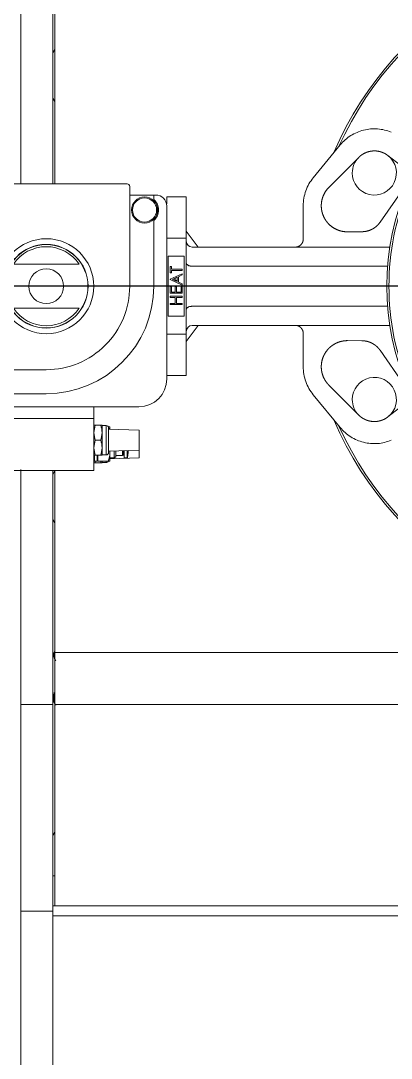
# Model space of a CAD drawing. Extents: x -681219 to -550379, y -242630 to -158199.
# Drawn here: x -589781 to -589597, y -222651 to -222134 of the extents above; entities that cross this region are included whole.
import ezdxf
from ezdxf.lldxf.tags import DXFTag

# ---------------------------------------------------------------- set-up
doc = ezdxf.new("R2010")
doc.units = 0
doc.header["$LTSCALE"] = 1000
doc.layers.get('0').update_dxf_attribs({"linetype": 'CONTINUOUS'})
doc.layers.add('center', color=253, linetype='CENTER2')
doc.layers.add('famsun', color=7, linetype='CONTINUOUS', lineweight=0)
tags = doc.linetypes.add('CENTER2', pattern=[28.575, 19.05, -3.175, 3.175, -3.175]).pattern_tags.tags
tags[10:11] = [DXFTag(74, 4), DXFTag(75, 0), DXFTag(340, '0'), DXFTag(46, 0.0), DXFTag(50, 0.0), DXFTag(44, 0.0), DXFTag(45, 0.0)]
tags[8:9] = [DXFTag(74, 4), DXFTag(75, 0), DXFTag(340, '0'), DXFTag(46, 0.0), DXFTag(50, 0.0), DXFTag(44, 0.0), DXFTag(45, 0.0)]
tags[6:7] = [DXFTag(74, 4), DXFTag(75, 0), DXFTag(340, '0'), DXFTag(46, 0.0), DXFTag(50, 0.0), DXFTag(44, 0.0), DXFTag(45, 0.0)]
tags[4:5] = [DXFTag(74, 4), DXFTag(75, 0), DXFTag(340, '0'), DXFTag(46, 0.0), DXFTag(50, 0.0), DXFTag(44, 0.0), DXFTag(45, 0.0)]

# ---------------------------------------------------------------- blocks, each defined once
blk = doc.blocks.new('CYPZ04001A0001XY_A_CYPZ1000_V_1')
at = {"color": 0, "linetype": 'ByBlock', "lineweight": -2}
for p, q in [((696.5, 429.1), (696.5, 311.46)), ((712.5, 429.1), (712.5, 311.46)), ((-580.5, 313.78), (696.5, 313.78)), ((696.5, 311.46), (696.5, 208.48)), ((696.5, 311.46), (712.5, 311.46)), ((712.5, 311.46), (712.5, 208.48)), ((695.5, 308.78), (-570, 308.78)), ((695.5, 208.43), (695.5, 308.78)), ((695.5, 308.78), (696.5, 308.78)), ((696.5, 308.78), (696.5, 293.78)), ((696.5, 293.78), (695.5, 293.78)), ((695.5, 272.02), (696.5, 273.75)), ((695.5, 208.43), (-9.31, 208.43)), ((695.5, 182.62), (695.5, 208.43)), ((696.5, 206.25), (695.5, 207.98)), ((696.5, 208.48), (696.5, 91.9)), ((696.5, 208.48), (712.5, 208.48)), ((712.5, 208.48), (712.5, 91.3)), ((695.5, 182.62), (15.53, 182.62)), ((695.5, 182.02), (696.5, 183.75)), ((695.5, 91.9), (695.5, 182.62)), ((696.5, 116.25), (695.5, 117.98)), ((695.5, 92.02), (696.5, 93.75)), ((672.67, 88.05), (672, 88.05)), ((672, 87.15), (672, 88.05)), ((675.33, 88.05), (672.67, 88.05)), ((676, 88.05), (675.33, 88.05)), ((676, 60.1), (676, 91.9)), ((676, 91.9), (723.16, 91.9)), ((676.1, 65.9), (676.1, 91.8)), ((676.1, 91.8), (723.09, 91.8)), ((668.1, 86.01), (653.5, 85.55)), ((653.5, 85.55), (653.5, 81.75)), ((659.33, 85.38), (658.9, 82.95)), ((658.9, 82.95), (658.9, 81.92)), ((659.33, 85.38), (659.33, 81.93)), ((659.53, 85.55), (659.53, 81.94)), ((660.9, 85.55), (659.53, 85.55)), ((660.9, 85.55), (660.9, 81.98)), ((661.2, 83.05), (661.2, 81.99)), ((661.3, 83.05), (661.2, 83.05)), ((661.5, 84.15), (661.3, 83.95)), ((661.3, 83.95), (661.3, 82)), ((661.5, 84.15), (661.5, 82)), ((661.8, 84.15), (661.5, 84.15)), ((661.8, 84.35), (661.8, 82.01)), ((665.1, 84.35), (661.8, 84.35)), ((665.97, 85.5), (665.1, 85)), ((665.1, 85), (665.1, 82.12)), ((665.97, 85.5), (665.97, 82.14)), ((668.1, 85.5), (665.97, 85.5)), ((668.1, 82.9), (668.1, 87.15)), ((668.1, 87.15), (668.86, 87.15)), ((668.1, 82.21), (668.1, 82.9)), ((668.7, 82.9), (668.7, 70.6)), ((674.1, 87.15), (668.86, 87.15)), ((669.9, 87.9), (669.9, 87.15)), ((672, 87.9), (669.9, 87.9)), ((669.9, 84.1), (669.9, 69.4)), ((672, 84.1), (669.9, 84.1)), ((672.67, 84.25), (672, 84.25)), ((672, 80.5), (672, 84.25)), ((675.33, 84.25), (672.67, 84.25)), ((674.1, 87.15), (674.1, 84.25)), ((674.4, 86.65), (674.1, 86.65)), ((674.4, 87.15), (674.4, 84.25)), ((675.7, 87.15), (674.4, 87.15)), ((676, 84.25), (675.33, 84.25)), ((675.7, 87.15), (675.7, 84.31)), ((676, 86.65), (675.7, 86.65)), ((668.7, 82.23), (653.5, 81.75)), ((653.5, 81.75), (653.5, 71.75)), ((672, 73), (672, 80.5)), ((672, 69.25), (672, 73)), ((675.33, 76.75), (672.67, 76.75)), ((553.26, 70.43), (566.7, 54.1)), ((653.5, 71.75), (668.7, 71.27)), ((668.1, 70.15), (668.1, 71.29)), ((668.86, 70.15), (668.1, 70.15)), ((669.9, 69.4), (672, 69.4)), ((672, 69.25), (672.67, 69.25)), ((675.33, 69.25), (672.67, 69.25)), ((675.33, 69.25), (676, 69.25)), ((523.81, 60.67), (529.51, 65.12)), ((544.06, 64.21), (558.93, 49.29)), ((723.23, 65.9), (676.1, 65.9)), ((653.59, 60.1), (740.8, 60.1)), ((699.8, 53.6), (743.08, 53.6)), ((521.95, 48.44), (533.44, 31.9)), ((630, 44.5), (630, 23.96)), ((639.7, 44.5), (630, 44.5)), ((639.7, -39.89), (639.7, 46.21)), ((746.36, 41.58), (699.82, 41.6)), ((571.72, 40.12), (571.72, 23.5)), ((542.47, 27.18), (549.61, 27.12)), ((630, 27.5), (624, 19.5)), ((630, 23.96), (630, -23.96)), ((639.7, 23.96), (630, 23.96)), ((528.53, 19.5), (627, 19.5)), ((631, 15), (639, 15)), ((631, -15), (631, 15)), ((639, 15), (639, -15)), ((716.16, 11), (683.44, 11)), ((529.61, 10), (627, 10)), ((632, 8.62), (632, 9.15)), ((632, 9.15), (638, 9.15)), ((634.92, 8.62), (632, 8.62)), ((632, 5), (632, 5.54)), ((632, 5.54), (634.92, 5.54)), ((634.92, 5.54), (634.92, 8.62)), ((635.54, 8.62), (635.54, 5.54)), ((638, 8.62), (635.54, 8.62)), ((635.54, 5.54), (638, 5.54)), ((638, 9.15), (638, 8.62)), ((638, 5.54), (638, 5)), ((638, 5), (632, 5)), ((632, 0.08), (632, 3.46)), ((632, 3.46), (638, 3.46)), ((632.62, 0.08), (632, 0.08)), ((632.62, 2.92), (632.62, 0.08)), ((634.92, 2.92), (632.62, 2.92)), ((634.92, 0.08), (634.92, 2.92)), ((635.54, 0.08), (634.92, 0.08)), ((635.54, 2.92), (635.54, 0.08)), ((637.38, 2.92), (635.54, 2.92)), ((637.38, 0.08), (637.38, 2.92)), ((638, 0.08), (637.38, 0.08)), ((638, 3.46), (638, 0.08)), ((646.2, -32.72), (646.2, 0)), ((632, -0.54), (638, -3.38)), ((632, -0.54), (632, -1.13)), ((633.92, -2.04), (632, -1.13)), ((638, -3.46), (632, -6.23)), ((632, -5.65), (633.92, -4.76)), ((633.92, -2.04), (633.92, -4.76)), ((634.54, -2.33), (636.83, -3.42)), ((634.54, -4.47), (634.54, -2.33)), ((634.81, -2.46), (634.54, -2.46)), ((634.54, -2.85), (635.6, -2.85)), ((636.83, -3.42), (634.54, -4.47)), ((635.6, -3.99), (635.6, -2.85)), ((635.7, -3.94), (635.7, -2.85)), ((638, -3.46), (638, -3.38)), ((658.2, -0.02), (658.22, -45.45)), ((627, -10), (529.61, -10)), ((632, -5.65), (632, -6.23)), ((632, -7.92), (637.38, -7.92)), ((632, -8.46), (632, -7.92)), ((637.38, -8.46), (632, -8.46)), ((637.38, -6.62), (638, -6.62)), ((637.38, -7.92), (637.38, -6.62)), ((637.38, -9.77), (637.38, -8.46)), ((638, -9.77), (637.38, -9.77)), ((638, -6.62), (638, -9.77)), ((639, -15), (631, -15)), ((683.44, -11), (716.16, -11)), ((627, -19.5), (528.53, -19.5)), ((624, -19.5), (630, -27.5)), ((571.72, -23.5), (571.72, -40.12)), ((630, -44.5), (630, -23.96)), ((639.7, -23.96), (630, -23.96)), ((549.61, -27.12), (542.47, -27.18)), ((533.44, -31.9), (521.95, -48.44)), ((639.7, -41.1), (639.7, -44.5)), ((630, -44.5), (639.7, -44.5)), ((646.2, -45.45), (645.26, -45.45)), ((646.2, -45.45), (646.2, -43.28)), ((658.22, -45.45), (646.2, -45.45)), ((658.22, -49.8), (658.22, -45.45)), ((558.93, -49.29), (544.06, -64.21)), ((736.91, -51), (659.42, -51)), ((695.5, -177.59), (695.5, -51)), ((696.5, -51), (696.5, -179.64)), ((712.5, -51), (712.5, -208.48)), ((566.7, -54.1), (553.26, -70.43)), ((529.51, -65.12), (523.81, -60.67)), ((696.5, -93.75), (695.5, -92.02)), ((695.5, -117.98), (696.5, -116.25))]:
    blk.add_line(p, q, dxfattribs=at)
for centre, radius in [((400, 0), 130), ((699.8, 0), 23.67), ((699.8, 0), 20.84), ((699.8, 0), 20.76), ((699.8, 0), 8.68), ((650.8, -38), 6.5), ((650.8, -38), 6)]:
    blk.add_circle(centre, radius, dxfattribs=at)
for centre, radius, start, end in [((687.39, 204.61), 8.66, 0, 28.6374), ((687.39, 204.61), 8.66, 346.1303, 0), ((400, 0), 170, 23.063, 173.4133), ((400, 0), 169, 24.2567, 173.3742), ((683.73, 84.16), 11.73, 160.6139, 165.1835), ((664.27, 84.14), 11.74, 14.9208, 19.4688), ((659.53, 85.35), 0.2, 90, 170), ((661.2, 83.35), 0.3, 180, 270), ((681.4, 82.72), 13.3, 160.5298, 179.214), ((669.9, 82.9), 1.2, 90, 180), ((669.9, 86.7), 1.2, 90, 157.7136), ((683.73, 80.36), 11.73, 160.6139, 179.314), ((664.27, 80.34), 11.74, 0.7874, 19.4688), ((683.73, 80.66), 11.74, 180.7874, 199.4688), ((664.27, 80.64), 11.73, 340.6139, 359.314), ((683.73, 72.86), 11.73, 160.6139, 179.314), ((683.73, 73.16), 11.74, 180.7874, 199.4688), ((664.27, 72.84), 11.74, 0.7874, 19.4688), ((664.27, 73.14), 11.73, 340.6139, 359.314), ((669.9, 70.6), 1.2, 180, 270), ((536.27, 56.45), 11, 127.966, 0), ((536.27, 56.45), 11, 0, 44.8958), ((653.59, 46.21), 13.89, 90, 180), ((699.8, 0), 53.6, 90, 180), ((699.8, 0), 41.6, 89.9778, 180.0227), ((627, 22.5), 3, 270.0008, 359.9992), ((699.8, 0), 19.71, 33.9158, 146.0842), ((699.8, 0), 19.71, 213.9158, 326.0842), ((400, 0), 170, 186.5867, 336.937), ((400, 0), 169, 186.6258, 335.7433), ((627, -22.5), 3, 0.001, 89.999), ((650.8, -38), 7, 131.0823, 228.9177), ((645.26, -39.89), 5.56, 180, 270), ((536.27, -56.45), 11, 0, 232.034), ((659.42, -49.8), 1.2, 180, 270), ((536.27, -56.45), 11, 315.1042, 0)]:
    blk.add_arc(centre, radius, start, end, dxfattribs=at)
for points, degree, knots in [([(695.46, 181.95), (695.58, 182.16), (695.69, 182.38), (695.97, 183.05), (696.07, 183.51), (696.07, 184.2), (696.04, 184.43), (695.94, 184.89), (695.87, 185.13), (695.59, 185.81), (695.32, 186.25), (695, 186.7)], 3, [0.1312563, 0.1312563, 0.1312563, 0.1312563, 0.25, 0.25, 0.5, 0.5, 0.625, 0.625, 0.75, 0.75, 1, 1, 1, 1]), ([(271, 0), (271, 16.89), (274.36, 33.77), (287.28, 64.97), (296.84, 79.28), (320.72, 103.16), (335.03, 112.72), (366.23, 125.64), (383.11, 129), (416.89, 129), (433.77, 125.64), (464.97, 112.72), (479.28, 103.16), (503.16, 79.28), (512.72, 64.97), (525.64, 33.77), (529, 16.89), (529, -16.89), (525.64, -33.77), (512.72, -64.97), (503.16, -79.28), (479.28, -103.16), (464.97, -112.72), (433.77, -125.64), (416.89, -129), (383.11, -129), (366.23, -125.64), (335.03, -112.72), (320.72, -103.16), (296.84, -79.28), (287.28, -64.97), (274.36, -33.77), (271, -16.89), (271, 0)], 3, [0, 0, 0, 0, 0.0625, 0.0625, 0.125, 0.125, 0.1875, 0.1875, 0.25, 0.25, 0.3125, 0.3125, 0.375, 0.375, 0.4375, 0.4375, 0.5, 0.5, 0.5625, 0.5625, 0.625, 0.625, 0.6875, 0.6875, 0.75, 0.75, 0.8125, 0.8125, 0.875, 0.875, 0.9375, 0.9375, 1, 1, 1, 1]), ([(527.85, 76.77), (530.01, 77.67), (532.31, 78.21), (536.98, 78.56), (539.33, 78.36), (543.87, 77.23), (546.04, 76.29), (549.99, 73.8), (551.77, 72.23), (553.26, 70.43)], 3, [0, 0, 0, 0, 0.25, 0.25, 0.5, 0.5, 0.75, 0.75, 1, 1, 1, 1]), ([(529.51, 65.12), (530.29, 65.73), (531.18, 66.2), (532.07, 66.66), (533.02, 66.95), (533.98, 67.25), (534.97, 67.37), (535.96, 67.49), (536.96, 67.42), (537.96, 67.36), (538.92, 67.12), (539.9, 66.88), (540.81, 66.47), (541.72, 66.06), (542.54, 65.49), (543.36, 64.92), (544.06, 64.21)], 2, [0, 0, 0, 0.125, 0.125, 0.25, 0.25, 0.375, 0.375, 0.5, 0.5, 0.625, 0.625, 0.75, 0.75, 0.875, 0.875, 1, 1, 1]), ([(566.7, 54.1), (568.31, 52.15), (569.57, 49.92), (571.28, 45.17), (571.72, 42.64), (571.72, 40.12)], 3, [0, 0, 0, 0, 0.5, 0.5, 1, 1, 1, 1]), ([(558.93, 49.29), (560.29, 47.92), (561.2, 46.22), (562.11, 44.51), (562.48, 42.61), (562.85, 40.71), (562.65, 38.79), (562.45, 36.86), (561.7, 35.08), (560.95, 33.3), (559.72, 31.81), (558.48, 30.32), (556.87, 29.26), (555.25, 28.2), (553.4, 27.65), (551.55, 27.1), (549.61, 27.12)], 2, [0, 0, 0, 0.125, 0.125, 0.25, 0.25, 0.375, 0.375, 0.5, 0.5, 0.625, 0.625, 0.75, 0.75, 0.875, 0.875, 1, 1, 1]), ([(542.47, 27.18), (541.14, 27.18), (539.85, 27.49), (538.56, 27.81), (537.38, 28.43), (536.2, 29.05), (535.2, 29.93), (534.2, 30.81), (533.44, 31.9)], 2, [0, 0, 0, 0.25, 0.25, 0.5, 0.5, 0.75, 0.75, 1, 1, 1]), ([(575.72, 19.5), (574.92, 19.5), (574.19, 19.8), (573.45, 20.11), (572.89, 20.67), (572.33, 21.23), (572.02, 21.97), (571.72, 22.7), (571.72, 23.5)], 2, [0, 0, 0, 0.25, 0.25, 0.5, 0.5, 0.75, 0.75, 1, 1, 1]), ([(630, 11.45), (630, 11.39), (629.99, 11.28), (629.93, 11.13), (629.86, 11), (629.73, 10.84), (629.51, 10.64), (629.13, 10.42), (628.68, 10.24), (628.28, 10.13), (627.99, 10.08), (627.83, 10.06), (627.66, 10.04), (627.5, 10.02), (627.33, 10.01), (627.17, 10), (627.06, 10), (627, 10)], 3, [0, 0, 0, 0, 0.08196, 0.152923, 0.212886, 0.26185, 0.396664, 0.516709, 0.643099, 0.761736, 0.79646, 0.830917, 0.865129, 0.89912, 0.932913, 0.966532, 1, 1, 1, 1]), ([(627, -10), (627.1, -10), (627.29, -10), (627.58, -10.03), (627.87, -10.06), (628.24, -10.12), (628.68, -10.24), (629.13, -10.42), (629.51, -10.64), (629.71, -10.82), (629.81, -10.94), (629.84, -10.99), (629.88, -11.04), (629.91, -11.09), (629.94, -11.16), (629.96, -11.22), (629.98, -11.29), (630, -11.37), (630, -11.42), (630, -11.45)], 3, [0, 0, 0, 0, 0.058651, 0.117815, 0.177619, 0.238186, 0.356833, 0.483214, 0.603269, 0.738073, 0.758483, 0.781065, 0.80582, 0.832749, 0.861851, 0.893127, 0.926577, 0.962202, 1, 1, 1, 1]), ([(571.72, -23.5), (571.72, -22.7), (572.02, -21.97), (572.33, -21.23), (572.89, -20.67), (573.45, -20.11), (574.19, -19.8), (574.92, -19.5), (575.72, -19.5)], 2, [0, 0, 0, 0.25, 0.25, 0.5, 0.5, 0.75, 0.75, 1, 1, 1]), ([(533.44, -31.9), (534.2, -30.81), (535.2, -29.93), (536.2, -29.05), (537.38, -28.43), (538.56, -27.81), (539.85, -27.49), (541.14, -27.18), (542.47, -27.18)], 2, [0, 0, 0, 0.25, 0.25, 0.5, 0.5, 0.75, 0.75, 1, 1, 1]), ([(549.61, -27.12), (551.55, -27.1), (553.4, -27.65), (555.25, -28.2), (556.87, -29.26), (558.48, -30.32), (559.72, -31.81), (560.95, -33.3), (561.7, -35.08), (562.45, -36.86), (562.65, -38.79), (562.85, -40.71), (562.48, -42.61), (562.11, -44.51), (561.2, -46.22), (560.29, -47.92), (558.93, -49.29)], 2, [0, 0, 0, 0.125, 0.125, 0.25, 0.25, 0.375, 0.375, 0.5, 0.5, 0.625, 0.625, 0.75, 0.75, 0.875, 0.875, 1, 1, 1]), ([(571.72, -40.12), (571.72, -42.64), (571.28, -45.17), (569.57, -49.92), (568.31, -52.15), (566.7, -54.1)], 3, [0, 0, 0, 0, 0.5, 0.5, 1, 1, 1, 1]), ([(544.06, -64.21), (543.36, -64.92), (542.54, -65.49), (541.72, -66.06), (540.81, -66.47), (539.9, -66.88), (538.92, -67.12), (537.96, -67.36), (536.96, -67.42), (535.96, -67.49), (534.97, -67.37), (533.98, -67.25), (533.02, -66.95), (532.07, -66.66), (531.18, -66.2), (530.29, -65.73), (529.51, -65.12)], 2, [0, 0, 0, 0.125, 0.125, 0.25, 0.25, 0.375, 0.375, 0.5, 0.5, 0.625, 0.625, 0.75, 0.75, 0.875, 0.875, 1, 1, 1]), ([(553.26, -70.43), (551.77, -72.23), (549.99, -73.8), (546.04, -76.29), (543.87, -77.23), (539.33, -78.36), (536.98, -78.56), (532.31, -78.21), (530.01, -77.67), (527.85, -76.77)], 3, [0, 0, 0, 0, 0.25, 0.25, 0.5, 0.5, 0.75, 0.75, 1, 1, 1, 1])]:
    blk.add_open_spline(points, degree=degree, knots=knots, dxfattribs=at)
for points, weights in [([(668.1, 82.9), (668.1, 82.56), (668.12, 82.21)], [1, 1.01197279995, 1.02186194704]), ([(668.53, 71.27), (668.6, 70.97), (668.69, 70.67)], [1.06584808167, 1.0679040624, 1.06852635392])]:
    blk.add_rational_spline(points, weights, degree=2, dxfattribs=at)
at = {"layer": 'center', "ltscale": 17.201947}
blk.add_line((212.66, 0), (1232.18, 0), dxfattribs=at)

msp = doc.modelspace()

# ---------------------------------------------------------------- block references
at = {"layer": 'famsun', "rotation": 180}
msp.add_blockref('CYPZ04001A0001XY_A_CYPZ1000_V_1', (-589068.721, -222266.6983), dxfattribs=at)

doc.saveas('drawing.dxf')
